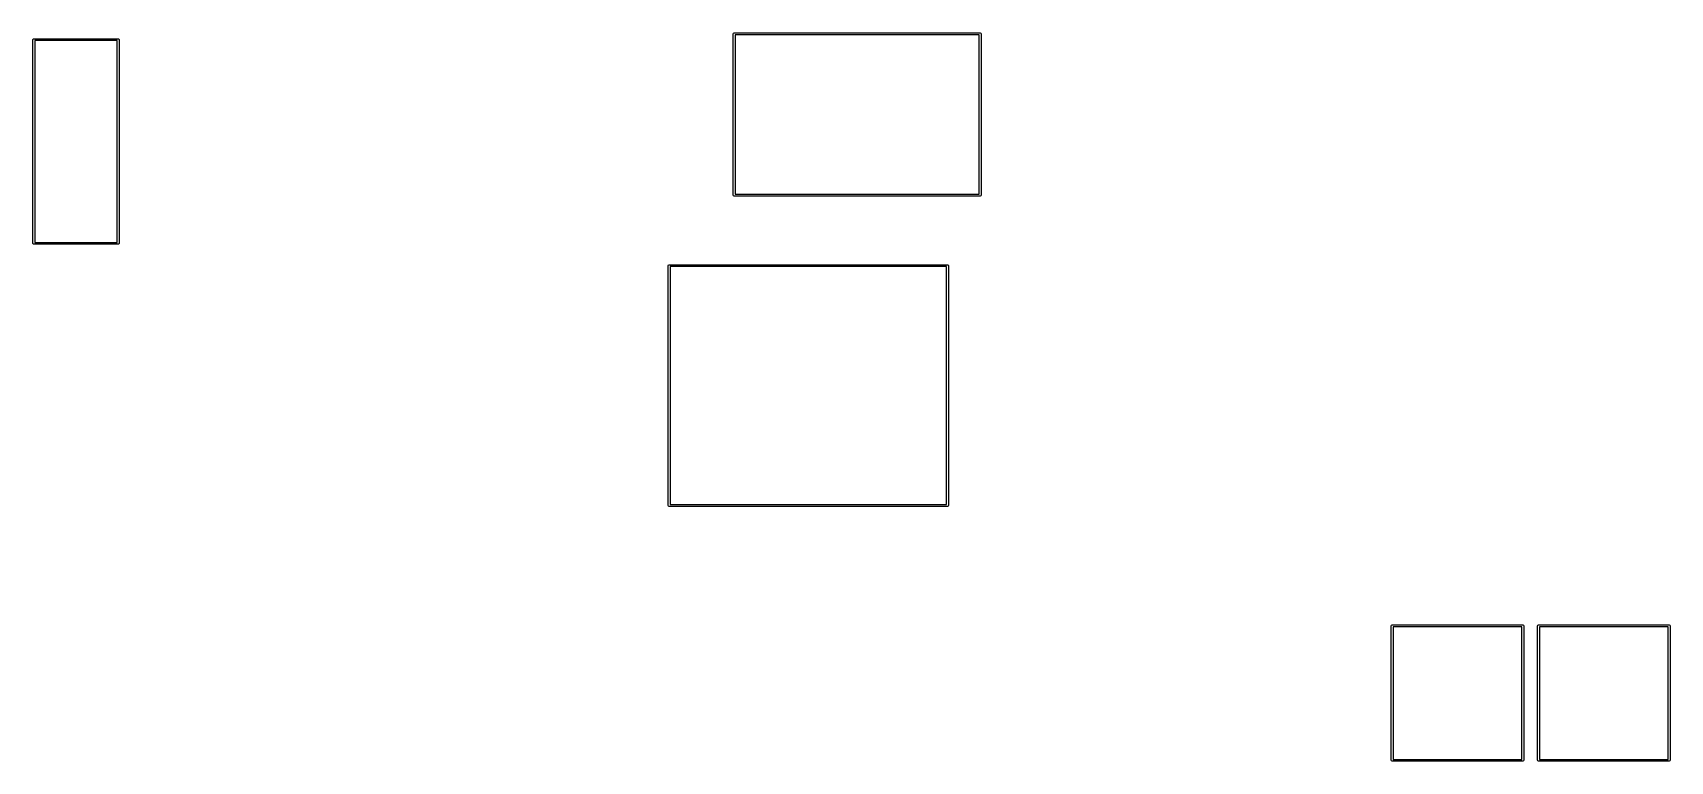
# Model space of a CAD drawing. Extents: x 0.28 to 1.96, y 0.44 to 1.19.
import ezdxf

# ---------------------------------------------------------------- set-up
doc = ezdxf.new("R2010")
doc.units = 0
doc.header["$MEASUREMENT"] = 0
doc.layers.add('BLACK', color=7, linetype='CONTINUOUS')

msp = doc.modelspace()

# ---------------------------------------------------------------- linework, layer by layer
at = {"layer": 'BLACK', "linetype": 'CONTINUOUS'}
for p, q in [((0.280709, 1.17933), (0.280997, 1.18003)), ((0.280709, 0.970669), (0.280709, 1.17933)), ((0.280997, 1.18003), (0.281693, 1.18031)), ((0.281693, 1.18031), (0.368307, 1.18031)), ((0.282677, 1.17835), (0.282677, 0.971654)), ((0.367323, 1.17835), (0.282677, 1.17835)), ((0.367323, 0.971654), (0.367323, 1.17835)), ((0.368307, 1.18031), (0.369003, 1.18003)), ((0.369003, 1.18003), (0.369291, 1.17933)), ((0.369291, 1.17933), (0.369291, 0.970669)), ((0.998031, 1.18543), (0.99832, 1.18613)), ((0.998031, 1.02008), (0.998031, 1.18543)), ((0.99832, 1.18613), (0.999016, 1.18642)), ((0.999016, 1.18642), (1.25098, 1.18642)), ((1, 1.18445), (1, 1.02106)), ((1.25, 1.18445), (1, 1.18445)), ((1.25, 1.02106), (1.25, 1.18445)), ((1.25098, 1.18642), (1.25168, 1.18613)), ((1.25168, 1.18613), (1.25197, 1.18543)), ((1.25197, 1.18543), (1.25197, 1.02008)), ((0.99832, 1.01938), (0.998031, 1.02008)), ((0.999016, 1.01909), (0.99832, 1.01938)), ((1.25098, 1.01909), (0.999016, 1.01909)), ((1, 1.02106), (1.25, 1.02106)), ((1.25168, 1.01938), (1.25098, 1.01909)), ((1.25197, 1.02008), (1.25168, 1.01938)), ((0.280997, 0.969973), (0.280709, 0.970669)), ((0.281693, 0.969685), (0.280997, 0.969973)), ((0.368307, 0.969685), (0.281693, 0.969685)), ((0.282677, 0.971654), (0.367323, 0.971654)), ((0.369003, 0.969973), (0.368307, 0.969685)), ((0.369291, 0.970669), (0.369003, 0.969973)), ((0.931496, 0.947835), (0.931784, 0.948531)), ((0.931496, 0.702165), (0.931496, 0.947835)), ((0.931784, 0.948531), (0.93248, 0.948819)), ((0.93248, 0.948819), (1.21752, 0.948819)), ((0.933465, 0.94685), (0.933465, 0.70315)), ((1.21654, 0.94685), (0.933465, 0.94685)), ((1.21654, 0.70315), (1.21654, 0.94685)), ((1.21752, 0.948819), (1.21822, 0.948531)), ((1.21822, 0.948531), (1.2185, 0.947835)), ((1.2185, 0.947835), (1.2185, 0.702165)), ((0.931784, 0.701469), (0.931496, 0.702165)), ((0.93248, 0.701181), (0.931784, 0.701469)), ((1.21752, 0.701181), (0.93248, 0.701181)), ((0.933465, 0.70315), (1.21654, 0.70315)), ((1.21822, 0.701469), (1.21752, 0.701181)), ((1.2185, 0.702165), (1.21822, 0.701469)), ((1.67209, 0.578898), (1.67237, 0.579594)), ((1.67209, 0.441102), (1.67209, 0.578898)), ((1.67237, 0.579594), (1.67307, 0.579882)), ((1.67307, 0.579882), (1.80693, 0.579882)), ((1.67406, 0.577913), (1.67406, 0.442087)), ((1.80594, 0.577913), (1.67406, 0.577913)), ((1.80594, 0.442087), (1.80594, 0.577913)), ((1.80693, 0.579882), (1.80763, 0.579594)), ((1.80763, 0.579594), (1.80791, 0.578898)), ((1.80791, 0.578898), (1.80791, 0.441102)), ((1.82209, 0.578898), (1.82237, 0.579594)), ((1.82209, 0.441102), (1.82209, 0.578898)), ((1.82237, 0.579594), (1.82307, 0.579882)), ((1.82307, 0.579882), (1.95693, 0.579882)), ((1.82406, 0.577913), (1.82406, 0.442087)), ((1.95594, 0.577913), (1.82406, 0.577913)), ((1.95594, 0.442087), (1.95594, 0.577913)), ((1.95693, 0.579882), (1.95763, 0.579594)), ((1.95763, 0.579594), (1.95791, 0.578898)), ((1.95791, 0.578898), (1.95791, 0.441102)), ((1.67237, 0.440406), (1.67209, 0.441102)), ((1.67307, 0.440118), (1.67237, 0.440406)), ((1.80693, 0.440118), (1.67307, 0.440118)), ((1.67406, 0.442087), (1.80594, 0.442087)), ((1.80763, 0.440406), (1.80693, 0.440118)), ((1.80791, 0.441102), (1.80763, 0.440406)), ((1.82237, 0.440406), (1.82209, 0.441102)), ((1.82307, 0.440118), (1.82237, 0.440406)), ((1.95693, 0.440118), (1.82307, 0.440118)), ((1.82406, 0.442087), (1.95594, 0.442087)), ((1.95763, 0.440406), (1.95693, 0.440118)), ((1.95791, 0.441102), (1.95763, 0.440406))]:
    msp.add_line(p, q, dxfattribs=at)

doc.saveas('drawing.dxf')
